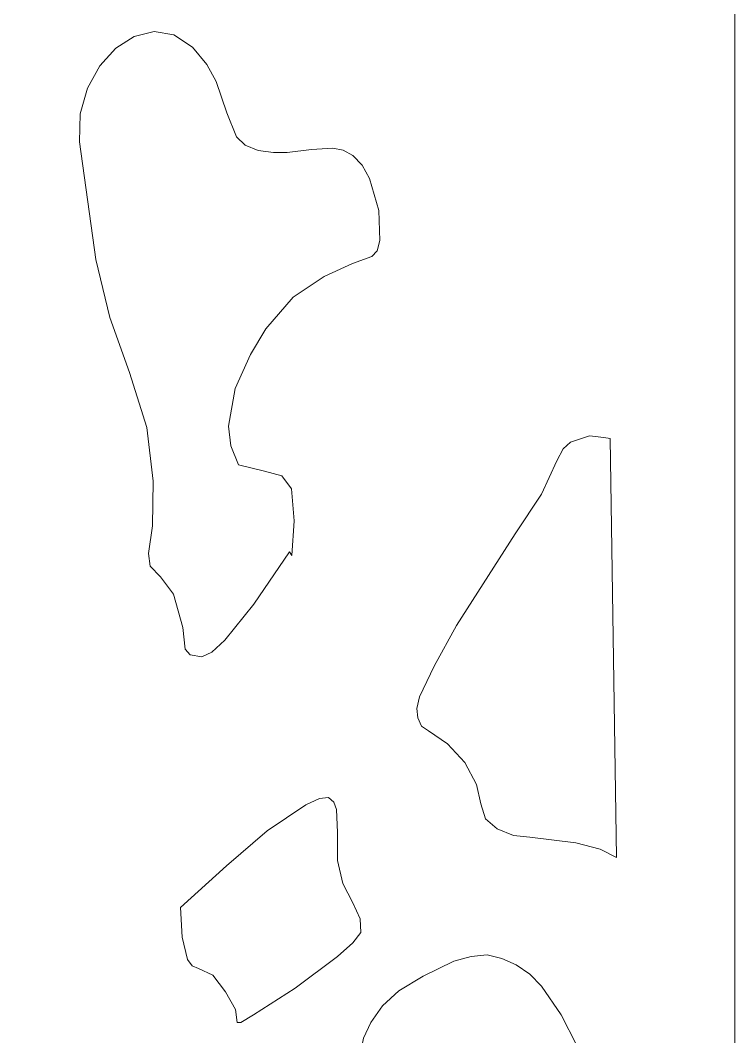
# Model space of a CAD drawing. Header units: centimetres. Extents: x 14.6 to 27.5, y -9.5 to 9.4.
# Drawn here: x 19.069 to 20.903, y -4.777 to -2.167 of the extents above; entities that cross this region are included whole.
import ezdxf

# ---------------------------------------------------------------- set-up
doc = ezdxf.new("R2010")
doc.units = ezdxf.units.CM
doc.header["$MEASUREMENT"] = 0
doc.layers.add('layer 1', color=7, linetype='Continuous')

msp = doc.modelspace()

# ---------------------------------------------------------------- linework, layer by layer
at = {"layer": 'layer 1', "color": 7, "lineweight": 9}
for points, knots in [([(20.90325, -9.49904), (20.90325, -9.49904), (14.60139, -9.50001), (14.60139, -9.50001), (14.60139, -9.50001), (14.60139, -9.50001), (14.60139, 9.40559), (14.60139, 9.40559), (14.60139, 9.40559), (14.60139, 9.40559), (20.90325, 9.40559), (20.90325, 9.40559), (20.90325, 9.40559), (20.90325, 9.40559), (20.90325, -9.49904), (20.90325, -9.49904)], [0, 0, 0, 0, 0.2, 0.2, 0.2, 0.2, 0.4, 0.4, 0.4, 0.4, 0.6, 0.6, 0.6, 0.6, 1, 1, 1, 1]), ([(19.76016, -3.53138), (19.76016, -3.53138), (19.66843, -3.66619), (19.66843, -3.66619), (19.66843, -3.66619), (19.66843, -3.66619), (19.59386, -3.75898), (19.59386, -3.75898), (19.59386, -3.75898), (19.59386, -3.75898), (19.5606, -3.78958), (19.5606, -3.78958), (19.5606, -3.78958), (19.5606, -3.78958), (19.53469, -3.80121), (19.53469, -3.80121), (19.53469, -3.80121), (19.53469, -3.80121), (19.50458, -3.79617), (19.50458, -3.79617), (19.50458, -3.79617), (19.50458, -3.79617), (19.49233, -3.78184), (19.49233, -3.78184), (19.49233, -3.78184), (19.49233, -3.78184), (19.48638, -3.72605), (19.48638, -3.72605), (19.48638, -3.72605), (19.48638, -3.72605), (19.46187, -3.64082), (19.46187, -3.64082), (19.46187, -3.64082), (19.46187, -3.64082), (19.42861, -3.59607), (19.42861, -3.59607), (19.42861, -3.59607), (19.42861, -3.59607), (19.402, -3.56857), (19.402, -3.56857), (19.402, -3.56857), (19.402, -3.56857), (19.3978, -3.53583), (19.3978, -3.53583), (19.3978, -3.53583), (19.3978, -3.53583), (19.40831, -3.46455), (19.40831, -3.46455), (19.40831, -3.46455), (19.40831, -3.46455), (19.41006, -3.35007), (19.41006, -3.35007), (19.41006, -3.35007), (19.41006, -3.35007), (19.39325, -3.21234), (19.39325, -3.21234), (19.39325, -3.21234), (19.39325, -3.21234), (19.34949, -3.07133), (19.34949, -3.07133), (19.34949, -3.07133), (19.34949, -3.07133), (19.29837, -2.92992), (19.29837, -2.92992), (19.29837, -2.92992), (19.29837, -2.92992), (19.26266, -2.78077), (19.26266, -2.78077), (19.26266, -2.78077), (19.26266, -2.78077), (19.22065, -2.47878), (19.22065, -2.47878), (19.22065, -2.47878), (19.22065, -2.47878), (19.22275, -2.40692), (19.22275, -2.40692), (19.22275, -2.40692), (19.22275, -2.40692), (19.24096, -2.34087), (19.24096, -2.34087), (19.24096, -2.34087), (19.24096, -2.34087), (19.27247, -2.28372), (19.27247, -2.28372), (19.27247, -2.28372), (19.27247, -2.28372), (19.31378, -2.2384), (19.31378, -2.2384), (19.31378, -2.2384), (19.31378, -2.2384), (19.36139, -2.20798), (19.36139, -2.20798), (19.36139, -2.20798), (19.36139, -2.20798), (19.41251, -2.19539), (19.41251, -2.19539), (19.41251, -2.19539), (19.41251, -2.19539), (19.46327, -2.20353), (19.46327, -2.20353), (19.46327, -2.20353), (19.46327, -2.20353), (19.51054, -2.23549), (19.51054, -2.23549), (19.51054, -2.23549), (19.51054, -2.23549), (19.54765, -2.28004), (19.54765, -2.28004), (19.54765, -2.28004), (19.54765, -2.28004), (19.5718, -2.32382), (19.5718, -2.32382), (19.5718, -2.32382), (19.5718, -2.32382), (19.59876, -2.40382), (19.59876, -2.40382), (19.59876, -2.40382), (19.59876, -2.40382), (19.62397, -2.46581), (19.62397, -2.46581), (19.62397, -2.46581), (19.62397, -2.46581), (19.64603, -2.48731), (19.64603, -2.48731), (19.64603, -2.48731), (19.64603, -2.48731), (19.67964, -2.50087), (19.67964, -2.50087), (19.67964, -2.50087), (19.67964, -2.50087), (19.7185, -2.50629), (19.7185, -2.50629), (19.7185, -2.50629), (19.7185, -2.50629), (19.75386, -2.50629), (19.75386, -2.50629), (19.75386, -2.50629), (19.75386, -2.50629), (19.81653, -2.49835), (19.81653, -2.49835), (19.81653, -2.49835), (19.81653, -2.49835), (19.87149, -2.49486), (19.87149, -2.49486), (19.87149, -2.49486), (19.87149, -2.49486), (19.8974, -2.50048), (19.8974, -2.50048), (19.8974, -2.50048), (19.8974, -2.50048), (19.92296, -2.51404), (19.92296, -2.51404), (19.92296, -2.51404), (19.92296, -2.51404), (19.94676, -2.53844), (19.94676, -2.53844), (19.94676, -2.53844), (19.94676, -2.53844), (19.96567, -2.57254), (19.96567, -2.57254), (19.96567, -2.57254), (19.96567, -2.57254), (19.98948, -2.65505), (19.98948, -2.65505), (19.98948, -2.65505), (19.98948, -2.65505), (19.99228, -2.73176), (19.99228, -2.73176), (19.99228, -2.73176), (19.99228, -2.73176), (19.98493, -2.75869), (19.98493, -2.75869), (19.98493, -2.75869), (19.98493, -2.75869), (19.97162, -2.77283), (19.97162, -2.77283), (19.97162, -2.77283), (19.97162, -2.77283), (19.92156, -2.79123), (19.92156, -2.79123), (19.92156, -2.79123), (19.92156, -2.79123), (19.84909, -2.82416), (19.84909, -2.82416), (19.84909, -2.82416), (19.84909, -2.82416), (19.76961, -2.87782), (19.76961, -2.87782), (19.76961, -2.87782), (19.76961, -2.87782), (19.69959, -2.95878), (19.69959, -2.95878), (19.69959, -2.95878), (19.69959, -2.95878), (19.66003, -3.02522), (19.66003, -3.02522), (19.66003, -3.02522), (19.66003, -3.02522), (19.62082, -3.11181), (19.62082, -3.11181), (19.62082, -3.11181), (19.62082, -3.11181), (19.60366, -3.20924), (19.60366, -3.20924), (19.60366, -3.20924), (19.60366, -3.20924), (19.60961, -3.25903), (19.60961, -3.25903), (19.60961, -3.25903), (19.60961, -3.25903), (19.62922, -3.30803), (19.62922, -3.30803), (19.62922, -3.30803), (19.62922, -3.30803), (19.69609, -3.32469), (19.69609, -3.32469), (19.69609, -3.32469), (19.69609, -3.32469), (19.7402, -3.3367), (19.7402, -3.3367), (19.7402, -3.3367), (19.7402, -3.3367), (19.76471, -3.37021), (19.76471, -3.37021), (19.76471, -3.37021), (19.76471, -3.37021), (19.77206, -3.45176), (19.77206, -3.45176), (19.77206, -3.45176), (19.77206, -3.45176), (19.76611, -3.54125), (19.76611, -3.54125), (19.76611, -3.54125), (19.76611, -3.54125), (19.76016, -3.53138), (19.76016, -3.53138)], [0, 0, 0, 0, 0.0166667, 0.0166667, 0.0166667, 0.0166667, 0.0333333, 0.0333333, 0.0333333, 0.0333333, 0.05, 0.05, 0.05, 0.05, 0.0666667, 0.0666667, 0.0666667, 0.0666667, 0.0833333, 0.0833333, 0.0833333, 0.0833333, 0.1, 0.1, 0.1, 0.1, 0.1166667, 0.1166667, 0.1166667, 0.1166667, 0.1333333, 0.1333333, 0.1333333, 0.1333333, 0.15, 0.15, 0.15, 0.15, 0.1666667, 0.1666667, 0.1666667, 0.1666667, 0.1833333, 0.1833333, 0.1833333, 0.1833333, 0.2, 0.2, 0.2, 0.2, 0.2166667, 0.2166667, 0.2166667, 0.2166667, 0.2333333, 0.2333333, 0.2333333, 0.2333333, 0.25, 0.25, 0.25, 0.25, 0.2666667, 0.2666667, 0.2666667, 0.2666667, 0.2833333, 0.2833333, 0.2833333, 0.2833333, 0.3, 0.3, 0.3, 0.3, 0.3166667, 0.3166667, 0.3166667, 0.3166667, 0.3333333, 0.3333333, 0.3333333, 0.3333333, 0.35, 0.35, 0.35, 0.35, 0.3666667, 0.3666667, 0.3666667, 0.3666667, 0.3833333, 0.3833333, 0.3833333, 0.3833333, 0.4, 0.4, 0.4, 0.4, 0.4166667, 0.4166667, 0.4166667, 0.4166667, 0.4333333, 0.4333333, 0.4333333, 0.4333333, 0.45, 0.45, 0.45, 0.45, 0.4666667, 0.4666667, 0.4666667, 0.4666667, 0.4833333, 0.4833333, 0.4833333, 0.4833333, 0.5, 0.5, 0.5, 0.5, 0.5166667, 0.5166667, 0.5166667, 0.5166667, 0.5333333, 0.5333333, 0.5333333, 0.5333333, 0.55, 0.55, 0.55, 0.55, 0.5666667, 0.5666667, 0.5666667, 0.5666667, 0.5833333, 0.5833333, 0.5833333, 0.5833333, 0.6, 0.6, 0.6, 0.6, 0.6166667, 0.6166667, 0.6166667, 0.6166667, 0.6333333, 0.6333333, 0.6333333, 0.6333333, 0.65, 0.65, 0.65, 0.65, 0.6666667, 0.6666667, 0.6666667, 0.6666667, 0.6833333, 0.6833333, 0.6833333, 0.6833333, 0.7, 0.7, 0.7, 0.7, 0.7166667, 0.7166667, 0.7166667, 0.7166667, 0.7333333, 0.7333333, 0.7333333, 0.7333333, 0.75, 0.75, 0.75, 0.75, 0.7666667, 0.7666667, 0.7666667, 0.7666667, 0.7833333, 0.7833333, 0.7833333, 0.7833333, 0.8, 0.8, 0.8, 0.8, 0.8166667, 0.8166667, 0.8166667, 0.8166667, 0.8333333, 0.8333333, 0.8333333, 0.8333333, 0.85, 0.85, 0.85, 0.85, 0.8666667, 0.8666667, 0.8666667, 0.8666667, 0.8833333, 0.8833333, 0.8833333, 0.8833333, 0.9, 0.9, 0.9, 0.9, 0.9166667, 0.9166667, 0.9166667, 0.9166667, 0.9333333, 0.9333333, 0.9333333, 0.9333333, 0.95, 0.95, 0.95, 0.95, 0.9666667, 0.9666667, 0.9666667, 0.9666667, 1, 1, 1, 1]), ([(20.59936, -4.31704), (20.59936, -4.31704), (20.58325, -3.24062), (20.58325, -3.24062), (20.58325, -3.24062), (20.58325, -3.24062), (20.56715, -3.2383), (20.56715, -3.2383), (20.56715, -3.2383), (20.56715, -3.2383), (20.53004, -3.23346), (20.53004, -3.23346), (20.53004, -3.23346), (20.53004, -3.23346), (20.48137, -3.25012), (20.48137, -3.25012), (20.48137, -3.25012), (20.48137, -3.25012), (20.46282, -3.26677), (20.46282, -3.26677), (20.46282, -3.26677), (20.46282, -3.26677), (20.44636, -3.29757), (20.44636, -3.29757), (20.44636, -3.29757), (20.44636, -3.29757), (20.40715, -3.38319), (20.40715, -3.38319), (20.40715, -3.38319), (20.40715, -3.38319), (20.33993, -3.48527), (20.33993, -3.48527), (20.33993, -3.48527), (20.33993, -3.48527), (20.18904, -3.72063), (20.18904, -3.72063), (20.18904, -3.72063), (20.18904, -3.72063), (20.13127, -3.82523), (20.13127, -3.82523), (20.13127, -3.82523), (20.13127, -3.82523), (20.09416, -3.90368), (20.09416, -3.90368), (20.09416, -3.90368), (20.09416, -3.90368), (20.08716, -3.93448), (20.08716, -3.93448), (20.08716, -3.93448), (20.08716, -3.93448), (20.08926, -3.9583), (20.08926, -3.9583), (20.08926, -3.9583), (20.08926, -3.9583), (20.09871, -3.97961), (20.09871, -3.97961), (20.09871, -3.97961), (20.09871, -3.97961), (20.11726, -3.99162), (20.11726, -3.99162), (20.11726, -3.99162), (20.11726, -3.99162), (20.16593, -4.02474), (20.16593, -4.02474), (20.16593, -4.02474), (20.16593, -4.02474), (20.21004, -4.07239), (20.21004, -4.07239), (20.21004, -4.07239), (20.21004, -4.07239), (20.24015, -4.12934), (20.24015, -4.12934), (20.24015, -4.12934), (20.24015, -4.12934), (20.2517, -4.17932), (20.2517, -4.17932), (20.2517, -4.17932), (20.2517, -4.17932), (20.26326, -4.21728), (20.26326, -4.21728), (20.26326, -4.21728), (20.26326, -4.21728), (20.29337, -4.24344), (20.29337, -4.24344), (20.29337, -4.24344), (20.29337, -4.24344), (20.33503, -4.26009), (20.33503, -4.26009), (20.33503, -4.26009), (20.33503, -4.26009), (20.37704, -4.26474), (20.37704, -4.26474), (20.37704, -4.26474), (20.37704, -4.26474), (20.49503, -4.27908), (20.49503, -4.27908), (20.49503, -4.27908), (20.49503, -4.27908), (20.55769, -4.29574), (20.55769, -4.29574), (20.55769, -4.29574), (20.55769, -4.29574), (20.59936, -4.31704), (20.59936, -4.31704)], [0, 0, 0, 0, 0.037037, 0.037037, 0.037037, 0.037037, 0.0740741, 0.0740741, 0.0740741, 0.0740741, 0.1111111, 0.1111111, 0.1111111, 0.1111111, 0.1481481, 0.1481481, 0.1481481, 0.1481481, 0.1851852, 0.1851852, 0.1851852, 0.1851852, 0.2222222, 0.2222222, 0.2222222, 0.2222222, 0.2592593, 0.2592593, 0.2592593, 0.2592593, 0.2962963, 0.2962963, 0.2962963, 0.2962963, 0.3333333, 0.3333333, 0.3333333, 0.3333333, 0.3703704, 0.3703704, 0.3703704, 0.3703704, 0.4074074, 0.4074074, 0.4074074, 0.4074074, 0.4444444, 0.4444444, 0.4444444, 0.4444444, 0.4814815, 0.4814815, 0.4814815, 0.4814815, 0.5185185, 0.5185185, 0.5185185, 0.5185185, 0.5555556, 0.5555556, 0.5555556, 0.5555556, 0.5925926, 0.5925926, 0.5925926, 0.5925926, 0.6296296, 0.6296296, 0.6296296, 0.6296296, 0.6666667, 0.6666667, 0.6666667, 0.6666667, 0.7037037, 0.7037037, 0.7037037, 0.7037037, 0.7407407, 0.7407407, 0.7407407, 0.7407407, 0.7777778, 0.7777778, 0.7777778, 0.7777778, 0.8148148, 0.8148148, 0.8148148, 0.8148148, 0.8518519, 0.8518519, 0.8518519, 0.8518519, 0.8888889, 0.8888889, 0.8888889, 0.8888889, 0.9259259, 0.9259259, 0.9259259, 0.9259259, 1, 1, 1, 1]), ([(19.62572, -4.74009), (19.62572, -4.74009), (19.63482, -4.74009), (19.63482, -4.74009), (19.63482, -4.74009), (19.63482, -4.74009), (19.66738, -4.72111), (19.66738, -4.72111), (19.66738, -4.72111), (19.66738, -4.72111), (19.77416, -4.65215), (19.77416, -4.65215), (19.77416, -4.65215), (19.77416, -4.65215), (19.88305, -4.57138), (19.88305, -4.57138), (19.88305, -4.57138), (19.88305, -4.57138), (19.92261, -4.53574), (19.92261, -4.53574), (19.92261, -4.53574), (19.92261, -4.53574), (19.94326, -4.50959), (19.94326, -4.50959), (19.94326, -4.50959), (19.94326, -4.50959), (19.94116, -4.47394), (19.94116, -4.47394), (19.94116, -4.47394), (19.94116, -4.47394), (19.92261, -4.43346), (19.92261, -4.43346), (19.92261, -4.43346), (19.92261, -4.43346), (19.89705, -4.38368), (19.89705, -4.38368), (19.89705, -4.38368), (19.89705, -4.38368), (19.88305, -4.32421), (19.88305, -4.32421), (19.88305, -4.32421), (19.88305, -4.32421), (19.88305, -4.25293), (19.88305, -4.25293), (19.88305, -4.25293), (19.88305, -4.25293), (19.88059, -4.19346), (19.88059, -4.19346), (19.88059, -4.19346), (19.88059, -4.19346), (19.87394, -4.17448), (19.87394, -4.17448), (19.87394, -4.17448), (19.87394, -4.17448), (19.85994, -4.16266), (19.85994, -4.16266), (19.85994, -4.16266), (19.85994, -4.16266), (19.83683, -4.16498), (19.83683, -4.16498), (19.83683, -4.16498), (19.83683, -4.16498), (19.80182, -4.18164), (19.80182, -4.18164), (19.80182, -4.18164), (19.80182, -4.18164), (19.70239, -4.24828), (19.70239, -4.24828), (19.70239, -4.24828), (19.70239, -4.24828), (19.59806, -4.33854), (19.59806, -4.33854), (19.59806, -4.33854), (19.59806, -4.33854), (19.47973, -4.44547), (19.47973, -4.44547), (19.47973, -4.44547), (19.47973, -4.44547), (19.48428, -4.5214), (19.48428, -4.5214), (19.48428, -4.5214), (19.48428, -4.5214), (19.49828, -4.57854), (19.49828, -4.57854), (19.49828, -4.57854), (19.49828, -4.57854), (19.50984, -4.5952), (19.50984, -4.5952), (19.50984, -4.5952), (19.50984, -4.5952), (19.52594, -4.60218), (19.52594, -4.60218), (19.52594, -4.60218), (19.52594, -4.60218), (19.56305, -4.61884), (19.56305, -4.61884), (19.56305, -4.61884), (19.56305, -4.61884), (19.59561, -4.66164), (19.59561, -4.66164), (19.59561, -4.66164), (19.59561, -4.66164), (19.62117, -4.70678), (19.62117, -4.70678), (19.62117, -4.70678), (19.62117, -4.70678), (19.62572, -4.74009), (19.62572, -4.74009)], [0, 0, 0, 0, 0.0357143, 0.0357143, 0.0357143, 0.0357143, 0.0714286, 0.0714286, 0.0714286, 0.0714286, 0.1071429, 0.1071429, 0.1071429, 0.1071429, 0.1428571, 0.1428571, 0.1428571, 0.1428571, 0.1785714, 0.1785714, 0.1785714, 0.1785714, 0.2142857, 0.2142857, 0.2142857, 0.2142857, 0.25, 0.25, 0.25, 0.25, 0.2857143, 0.2857143, 0.2857143, 0.2857143, 0.3214286, 0.3214286, 0.3214286, 0.3214286, 0.3571429, 0.3571429, 0.3571429, 0.3571429, 0.3928571, 0.3928571, 0.3928571, 0.3928571, 0.4285714, 0.4285714, 0.4285714, 0.4285714, 0.4642857, 0.4642857, 0.4642857, 0.4642857, 0.5, 0.5, 0.5, 0.5, 0.5357143, 0.5357143, 0.5357143, 0.5357143, 0.5714286, 0.5714286, 0.5714286, 0.5714286, 0.6071429, 0.6071429, 0.6071429, 0.6071429, 0.6428571, 0.6428571, 0.6428571, 0.6428571, 0.6785714, 0.6785714, 0.6785714, 0.6785714, 0.7142857, 0.7142857, 0.7142857, 0.7142857, 0.75, 0.75, 0.75, 0.75, 0.7857143, 0.7857143, 0.7857143, 0.7857143, 0.8214286, 0.8214286, 0.8214286, 0.8214286, 0.8571429, 0.8571429, 0.8571429, 0.8571429, 0.8928571, 0.8928571, 0.8928571, 0.8928571, 0.9285714, 0.9285714, 0.9285714, 0.9285714, 1, 1, 1, 1]), ([(20.02904, -5.09419), (20.02904, -5.09419), (20.13127, -4.99908), (20.13127, -4.99908), (20.13127, -4.99908), (20.13127, -4.99908), (20.20304, -4.95162), (20.20304, -4.95162), (20.20304, -4.95162), (20.20304, -4.95162), (20.2356, -4.93729), (20.2356, -4.93729), (20.2356, -4.93729), (20.2356, -4.93729), (20.27026, -4.93264), (20.27026, -4.93264), (20.27026, -4.93264), (20.27026, -4.93264), (20.30282, -4.93729), (20.30282, -4.93729), (20.30282, -4.93729), (20.30282, -4.93729), (20.33503, -4.9493), (20.33503, -4.9493), (20.33503, -4.9493), (20.33503, -4.9493), (20.4026, -4.98494), (20.4026, -4.98494), (20.4026, -4.98494), (20.4026, -4.98494), (20.46037, -5.00625), (20.46037, -5.00625), (20.46037, -5.00625), (20.46037, -5.00625), (20.48592, -5.00392), (20.48592, -5.00392), (20.48592, -5.00392), (20.48592, -5.00392), (20.51148, -4.98494), (20.51148, -4.98494), (20.51148, -4.98494), (20.51148, -4.98494), (20.52303, -4.94213), (20.52303, -4.94213), (20.52303, -4.94213), (20.52303, -4.94213), (20.51848, -4.87801), (20.51848, -4.87801), (20.51848, -4.87801), (20.51848, -4.87801), (20.49748, -4.79956), (20.49748, -4.79956), (20.49748, -4.79956), (20.49748, -4.79956), (20.45791, -4.72111), (20.45791, -4.72111), (20.45791, -4.72111), (20.45791, -4.72111), (20.40715, -4.6475), (20.40715, -4.6475), (20.40715, -4.6475), (20.40715, -4.6475), (20.37704, -4.61651), (20.37704, -4.61651), (20.37704, -4.61651), (20.37704, -4.61651), (20.34203, -4.59269), (20.34203, -4.59269), (20.34203, -4.59269), (20.34203, -4.59269), (20.30492, -4.57622), (20.30492, -4.57622), (20.30492, -4.57622), (20.30492, -4.57622), (20.26781, -4.56653), (20.26781, -4.56653), (20.26781, -4.56653), (20.26781, -4.56653), (20.22615, -4.57138), (20.22615, -4.57138), (20.22615, -4.57138), (20.22615, -4.57138), (20.18203, -4.58319), (20.18203, -4.58319), (20.18203, -4.58319), (20.18203, -4.58319), (20.10326, -4.62135), (20.10326, -4.62135), (20.10326, -4.62135), (20.10326, -4.62135), (20.04059, -4.65932), (20.04059, -4.65932), (20.04059, -4.65932), (20.04059, -4.65932), (19.99893, -4.69729), (19.99893, -4.69729), (19.99893, -4.69729), (19.99893, -4.69729), (19.96882, -4.74009), (19.96882, -4.74009), (19.96882, -4.74009), (19.96882, -4.74009), (19.95027, -4.78058), (19.95027, -4.78058), (19.95027, -4.78058), (19.95027, -4.78058), (19.94116, -4.82319), (19.94116, -4.82319), (19.94116, -4.82319), (19.94116, -4.82319), (19.93626, -4.91365), (19.93626, -4.91365), (19.93626, -4.91365), (19.93626, -4.91365), (19.94571, -4.99908), (19.94571, -4.99908), (19.94571, -4.99908), (19.94571, -4.99908), (19.96672, -5.06319), (19.96672, -5.06319), (19.96672, -5.06319), (19.96672, -5.06319), (19.98282, -5.08237), (19.98282, -5.08237), (19.98282, -5.08237), (19.98282, -5.08237), (19.99683, -5.09651), (19.99683, -5.09651), (19.99683, -5.09651), (19.99683, -5.09651), (20.01293, -5.09884), (20.01293, -5.09884), (20.01293, -5.09884), (20.01293, -5.09884), (20.02904, -5.09419), (20.02904, -5.09419)], [0, 0, 0, 0, 0.0285714, 0.0285714, 0.0285714, 0.0285714, 0.0571429, 0.0571429, 0.0571429, 0.0571429, 0.0857143, 0.0857143, 0.0857143, 0.0857143, 0.1142857, 0.1142857, 0.1142857, 0.1142857, 0.1428571, 0.1428571, 0.1428571, 0.1428571, 0.1714286, 0.1714286, 0.1714286, 0.1714286, 0.2, 0.2, 0.2, 0.2, 0.2285714, 0.2285714, 0.2285714, 0.2285714, 0.2571429, 0.2571429, 0.2571429, 0.2571429, 0.2857143, 0.2857143, 0.2857143, 0.2857143, 0.3142857, 0.3142857, 0.3142857, 0.3142857, 0.3428571, 0.3428571, 0.3428571, 0.3428571, 0.3714286, 0.3714286, 0.3714286, 0.3714286, 0.4, 0.4, 0.4, 0.4, 0.4285714, 0.4285714, 0.4285714, 0.4285714, 0.4571429, 0.4571429, 0.4571429, 0.4571429, 0.4857143, 0.4857143, 0.4857143, 0.4857143, 0.5142857, 0.5142857, 0.5142857, 0.5142857, 0.5428571, 0.5428571, 0.5428571, 0.5428571, 0.5714286, 0.5714286, 0.5714286, 0.5714286, 0.6, 0.6, 0.6, 0.6, 0.6285714, 0.6285714, 0.6285714, 0.6285714, 0.6571429, 0.6571429, 0.6571429, 0.6571429, 0.6857143, 0.6857143, 0.6857143, 0.6857143, 0.7142857, 0.7142857, 0.7142857, 0.7142857, 0.7428571, 0.7428571, 0.7428571, 0.7428571, 0.7714286, 0.7714286, 0.7714286, 0.7714286, 0.8, 0.8, 0.8, 0.8, 0.8285714, 0.8285714, 0.8285714, 0.8285714, 0.8571429, 0.8571429, 0.8571429, 0.8571429, 0.8857143, 0.8857143, 0.8857143, 0.8857143, 0.9142857, 0.9142857, 0.9142857, 0.9142857, 0.9428571, 0.9428571, 0.9428571, 0.9428571, 1, 1, 1, 1])]:
    msp.add_open_spline(points, degree=3, knots=knots, dxfattribs=at)

doc.saveas('drawing.dxf')
